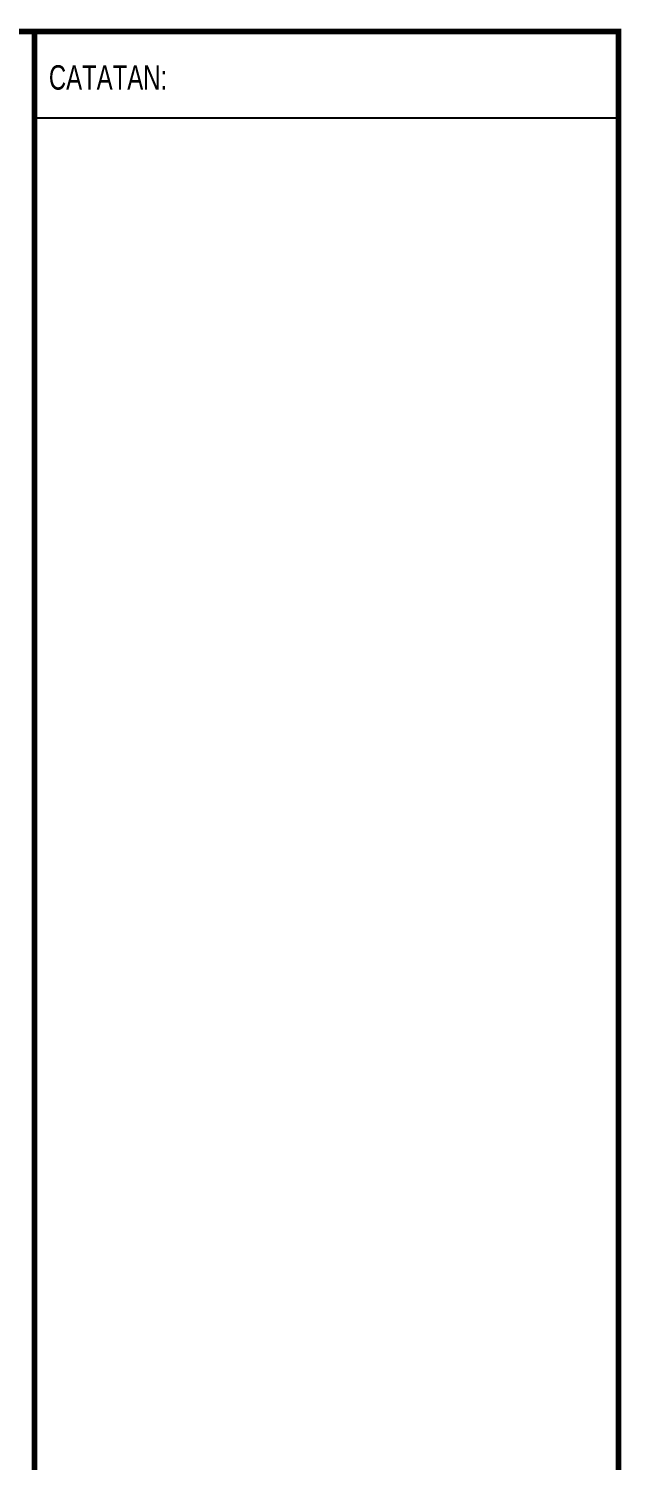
# Model space of a CAD drawing. Header units: inches. Extents: x -106706990 to 300603, y -86718466 to 1728185.
# Drawn here: x 69380 to 79554, y 31606 to 56059 of the extents above; entities that cross this region are included whole.
import ezdxf

# ---------------------------------------------------------------- set-up
doc = ezdxf.new("R2010")
doc.units = ezdxf.units.IN
doc.header["$MEASUREMENT"] = 0
doc.styles.add('SANSSERIF', font='sanss___.ttf', dxfattribs={"width": 0.75})

msp = doc.modelspace()

# ---------------------------------------------------------------- linework, layer by layer
at = {"color": 3}
msp.add_line((69504.1, 54536.9), (79490, 54536.9), dxfattribs=at)
at = {"color": 8}
msp.add_line((69504.1, 54536.9), (79490, 54536.9), dxfattribs=at)
at = {"color": 7}
for points in [[(4.1, 56008.6, 100, 100, 0), (79504.1, 56008.6, 100, 100, 0)], [(69481, 56008.6, 100, 100, 0), (69481, 8.6, 100, 100, 0)], [(79453.4, 56008.6, 100, 100, 0), (79453.4, 8.6, 100, 100, 0)]]:
    msp.add_lwpolyline(points, format="xyseb", dxfattribs=at)

# ---------------------------------------------------------------- texts
at = {"color": 7, "style": 'SANSSERIF', "width": 0.7}
msp.add_text('CATATAN:', height=417.61, dxfattribs=at).set_placement((69725.7, 55016.5))

doc.saveas('drawing.dxf')
